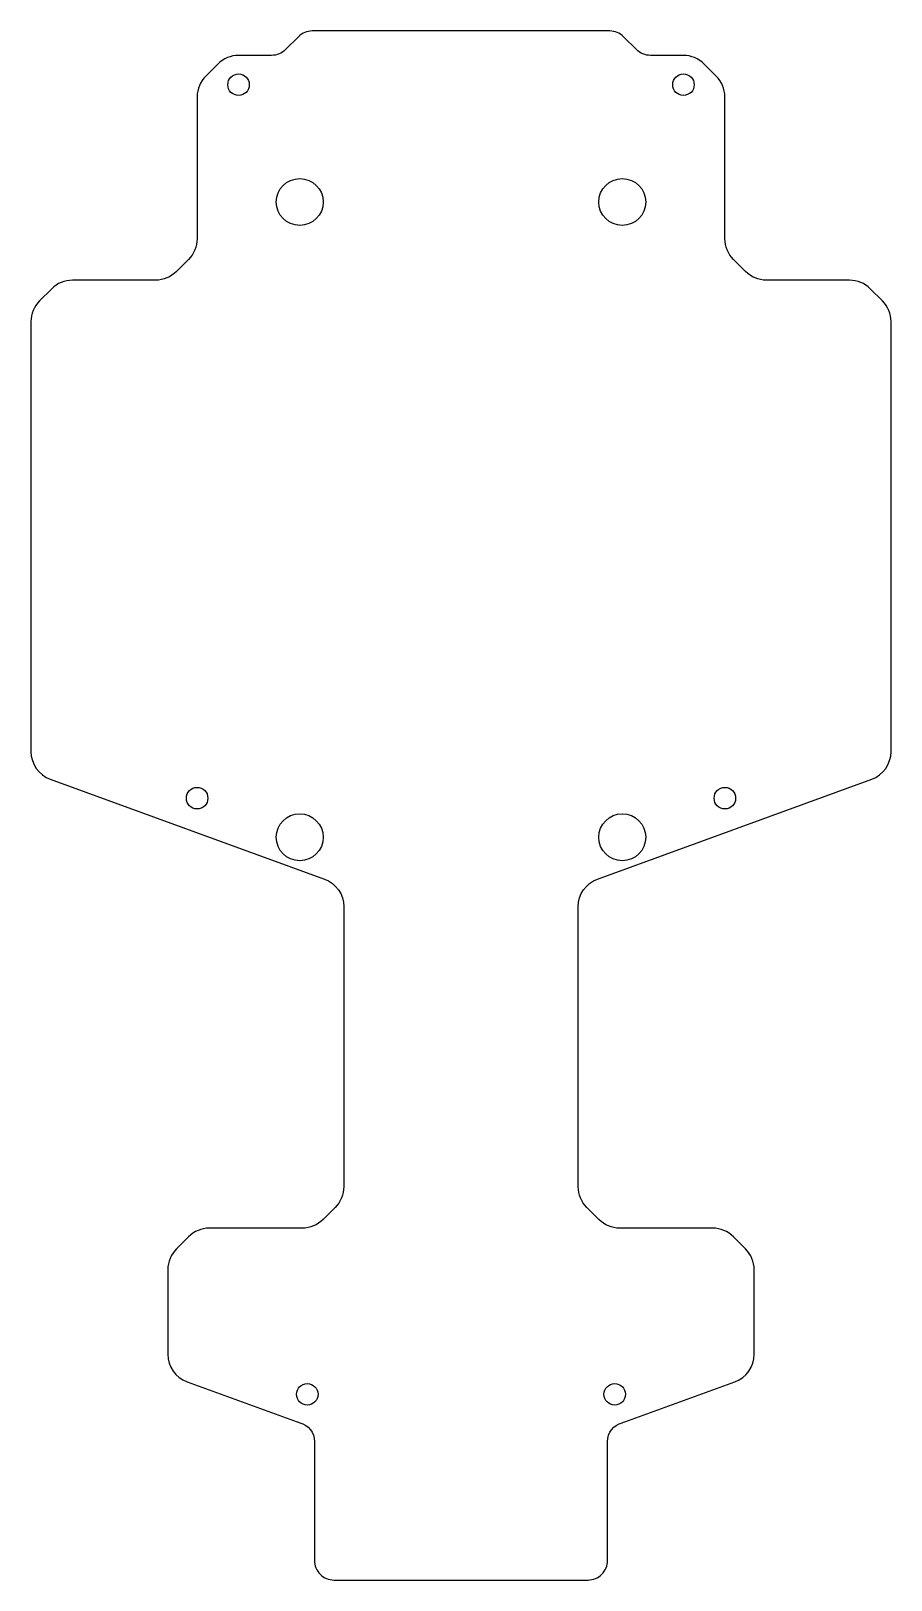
# Model space of a CAD drawing. Header units: millimetres. Extents: x -44 to 44, y -76 to 83.
import ezdxf

# ---------------------------------------------------------------- set-up
doc = ezdxf.new("R2010")
doc.units = ezdxf.units.MM
doc.layers.get('0').update_dxf_attribs({"linetype": 'CONTINUOUS'})

msp = doc.modelspace()

# ---------------------------------------------------------------- linework, layer by layer
msp.add_lwpolyline([(16.64, 81.91, 0.198912), (15.22, 82.5), (-15.22, 82.5, 0.198912), (-16.64, 81.91), (-17.96, 80.59, -0.198912), (-19.38, 80), (-22.76, 80, 0.198912), (-24.88, 79.12), (-26.12, 77.88, 0.198912), (-27, 75.76), (-27, 61.24, -0.198912), (-27.88, 59.12), (-29.12, 57.88, -0.198912), (-31.24, 57), (-39.76, 57, 0.198912), (-41.88, 56.12), (-43.12, 54.88, 0.198912), (-44, 52.76), (-44, 8.75, 0.315299), (-42.03, 5.93), (-13.97, -4.28, -0.315299), (-12, -7.1), (-12, -35.76, -0.198912), (-12.88, -37.88), (-14.12, -39.12, -0.198912), (-16.24, -40), (-25.76, -40, 0.198912), (-27.88, -40.88), (-29.12, -42.12, 0.198912), (-30, -44.24), (-30, -52.9, 0.315299), (-28.03, -55.72), (-16.76, -59.82, 0.023255), (-16.49, -59.9, -0.341054), (-15, -61.84), (-15, -74, 0.414214), (-13, -76), (13, -76, 0.414214), (15, -74), (15, -61.84, -0.341054), (16.49, -59.9, 0.023255), (16.76, -59.82), (28.03, -55.72, 0.315299), (30, -52.9), (30, -44.24, 0.198912), (29.12, -42.12), (27.88, -40.88, 0.198912), (25.76, -40), (16.24, -40, -0.198912), (14.12, -39.12), (12.88, -37.88, -0.198912), (12, -35.76), (12, -7.1, -0.315299), (13.97, -4.28), (42.03, 5.93, 0.315299), (44, 8.75), (44, 52.76, 0.198912), (43.12, 54.88), (41.88, 56.12, 0.198912), (39.76, 57), (31.24, 57, -0.198912), (29.12, 57.88), (27.88, 59.12, -0.198912), (27, 61.24), (27, 75.76, 0.198912), (26.12, 77.88), (24.88, 79.12, 0.198912), (22.76, 80), (19.38, 80, -0.198912), (17.96, 80.59)], format="xyb", close=True)
for centre, radius in [((-22.76, 77), 1.1), ((22.76, 77), 1.1), ((-16.5, 65), 2.4), ((16.5, 65), 2.4), ((-27, 4), 1.1), ((27, 4), 1.1), ((-16.5, 0), 2.4), ((16.5, 0), 2.4), ((-15.73, -57), 1.1), ((15.73, -57), 1.1)]:
    msp.add_circle(centre, radius)

doc.saveas('drawing.dxf')
